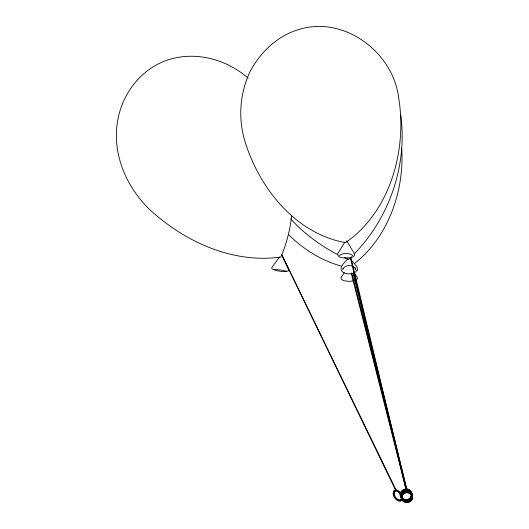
<?xml version="1.0" encoding="UTF-8"?>
<svg xmlns="http://www.w3.org/2000/svg" width="529" height="529" viewBox="0 0 529 529"><rect width="100%" height="100%" fill="white"/><g stroke="black" fill="none" stroke-linecap="round" stroke-linejoin="round"><path stroke-width="0.79" d="M357.406 269.406L356.989 266.735L349.715 258.119M402.45 498.814C402.49 494.853 399.342 491.064 395.606 490.198C397.484 489.451 399.613 491.831 400.79 493.041M395.606 490.238L281.838 254.892L396.142 490.046C388.465 491.236 397.18 505.321 402.185 499.898M291.624 215.587C290.176 229.864 286.487 243.862 280.839 257.048C237.144 263.158 193.376 245.555 159.837 218.259C127.972 194.09 108.2 151.803 119.62 112.115C126.186 89.024 143.167 68.77 166.02 60.59C194.083 50.493 226.075 58.759 248.108 78.16M400.208 495.012C401.233 487.652 409.406 486.845 411.886 493.471M401.306 493.504L401.306 496.308M411.159 494.807C411.641 501.485 400.678 501.525 401.134 494.807M412.091 494.807C412.078 497.432 410.22 499.852 407.687 500.553M401.709 498.338L401.002 499.931M348.201 258.714C344.729 261.934 336.299 269.684 344.511 273.004C348.598 274.577 354.589 274.346 357.101 270.246M342.984 268.95C344.954 264.401 353.471 264.401 355.442 268.95M357.049 270.405L357.465 269.241M405.862 488.922L350.304 257.497M406.384 489.332L405.862 489.18M401.306 493.709L401.809 492.294L403.64 490.456M410.987 496.103C410.048 500.289 403.799 501.108 401.809 497.313M406.093 489.054L406.411 488.889L350.82 257.319M406.609 491.891L407.151 491.937M407.185 491.672L406.649 491.606M395.705 490.443L396.241 490.423M344.868 242.11L337.674 253.841C337.495 258.979 346.045 257.828 349.358 257.762M395.699 490.297C397.16 489.636 393.305 490.29 393.616 491.401M344.24 272.713L341.079 277.533L341.013 278.843L343.4 280.628L349.213 281.435L355.019 280.628L357.406 278.843L357.339 277.533L354.179 272.713M394.799 491.362C392.584 494.906 396.671 500.408 400.658 500.037M401.842 498.966L400.301 500.328C389.556 499.568 394.125 483.129 401.346 496.063M279.53 257.061L271.688 267.694C270.96 270.822 288.92 273.341 288.735 269.969L281.488 254.403M401.809 492.499C403.799 488.703 410.048 489.523 410.987 493.709M349.742 258.416L351.401 256.744M354.179 253.96C389.549 217.717 407.674 164.876 400.704 114.601M355.005 263.204C388.789 236.119 404.361 190.619 401.729 148.219M273.546 269.446L280.542 269.975L286.612 271.192M345.53 242.652C390.25 211.772 407.244 149.938 398.721 98.215C393.431 52.358 344.002 15.083 298.541 29.617C277.216 35.979 260.314 52.318 250.025 71.686C239.624 93.871 237.891 119.151 245.304 142.526C259.726 188.37 295.466 233.315 344.763 242.52M401.967 500.408L400.089 500.983M406.781 490.443L407.158 490.409L353.392 272.369M350.912 257.484C352.579 257.22 355.448 256.016 354.589 253.841L346.555 240.728M404.85 489.96L407.442 489.96M406.649 490.429L407.185 490.495M406.609 490.727L407.145 490.793M341.258 266.054C321.255 260.605 303.084 249.133 288.497 234.506M337.588 254.403L336.113 253.722C319.146 244.755 303.567 233.071 290.659 218.841M344.214 257.478L348.631 259.527M408.652 490.456L410.491 492.294L411.159 495.012M400.407 496.341L401.947 499.012L403.177 499.958M401.703 494.397L402.8 498.523M411.886 493.266C410.12 485.688 397.993 489.173 400.407 496.546C402.179 504.124 414.306 500.639 411.886 493.266A5.713 5.713 0 0 1 409.777 501.122A5.713 5.713 0 0 1 401.967 499.032M351.858 273.539L396.836 450.827M397.239 452.427L400.281 464.409M400.684 466.003L401.901 470.797M402.304 472.39L403.521 477.184M403.925 478.778L405.141 483.572M405.545 485.172L406.358 488.366M351.157 272.885L406.437 490.786M353.081 273.288L406.047 488.022M355.442 267.714L355.442 269.73M352.612 255.778L352.612 255.362C349.206 252.789 343.063 252.789 339.658 255.362L339.658 255.778M342.984 268.487L342.984 269.73M401.399 497.657A5.713 5.713 0 0 1 410.954 492.135M411.734 496.176A4.821 4.821 0 0 1 404.506 500.348M402.741 498.582A4.821 4.821 0 0 1 404.506 492.003A4.821 4.821 0 0 1 411.093 493.769M412.435 495.547A5.713 5.422 0 0 1 408.395 502.193A5.713 5.422 0 0 1 401.399 498.358M401.399 495.547A5.713 5.422 0 0 1 401.967 494.245M402.873 493.121A5.713 5.422 0 0 1 410.954 493.121M412.435 495.726A5.713 5.422 0 0 1 408.395 502.365A5.713 5.422 0 0 1 401.399 498.53M402.265 498.311A4.821 4.576 0 0 1 411.093 494.84M404.506 500.91A4.821 4.576 0 0 1 403.508 500.189M402.265 498.139A4.821 4.576 0 0 1 411.093 494.668"/></g></svg>
